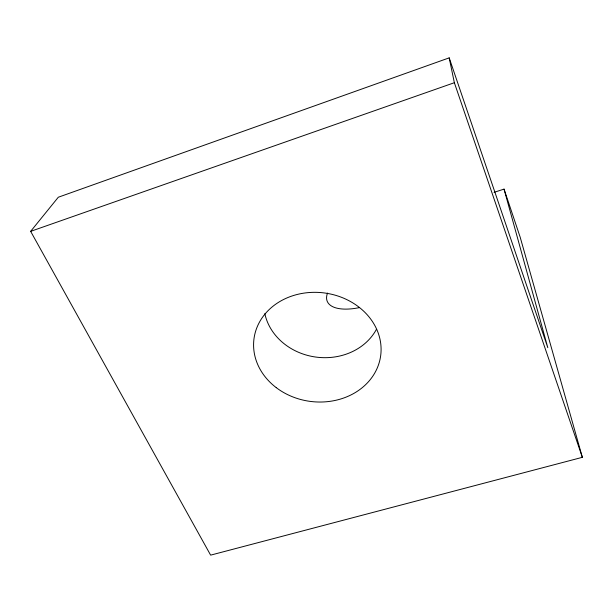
<?xml version="1.0" encoding="UTF-8"?>
<svg xmlns="http://www.w3.org/2000/svg" width="613" height="613" viewBox="0 0 613 613"><rect width="100%" height="100%" fill="white"/><g stroke="black" fill="none" stroke-linecap="round" stroke-linejoin="round"><path stroke-width="0.92" d="M504.039 189.111L520.199 237.246L582.35 457.321L210.627 555.14L30.65 231.354L58.304 197.233L449.191 57.86L547.807 347.678L504.039 189.111L494.024 192.359M30.65 231.354L454.356 82.709L449.191 57.86M454.356 82.709L582.35 457.321M359.264 307.634A45.822 19.754 -22.4 0 1 327.541 293.075M376.359 329.457A59.193 51.73 7.6 0 1 315.488 357.019A59.193 51.73 7.6 0 1 264.831 313.664M276.248 387.638A63.905 54.68 7.6 0 0 380.098 359.042A63.905 54.68 7.6 0 0 295.673 294.868A63.905 54.68 7.6 0 0 276.248 387.638"/></g></svg>
